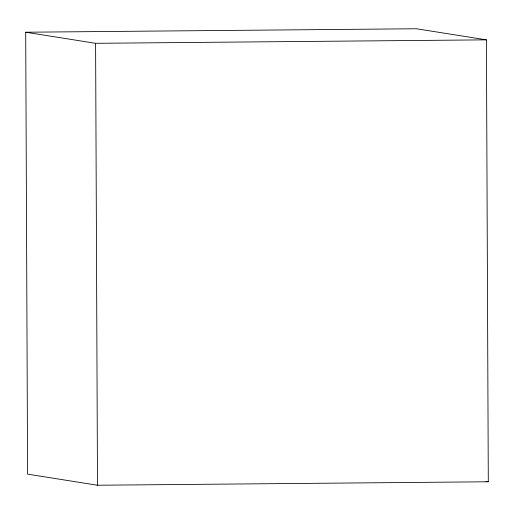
<?xml version="1.0" encoding="UTF-8"?>
<svg xmlns="http://www.w3.org/2000/svg" width="514" height="514" viewBox="0 0 514 514"><rect width="100%" height="100%" fill="white"/><g stroke="black" fill="none" stroke-linecap="round" stroke-linejoin="round"><path stroke-width="0.77" d="M25.7 32.221L416.507 28.765L486.405 39.854L488.3 481.779L97.493 485.235L27.595 474.146L25.7 32.221L95.598 43.311L486.405 39.854M485.942 481.406L488.3 481.779M95.598 43.311L97.493 485.235"/></g></svg>
